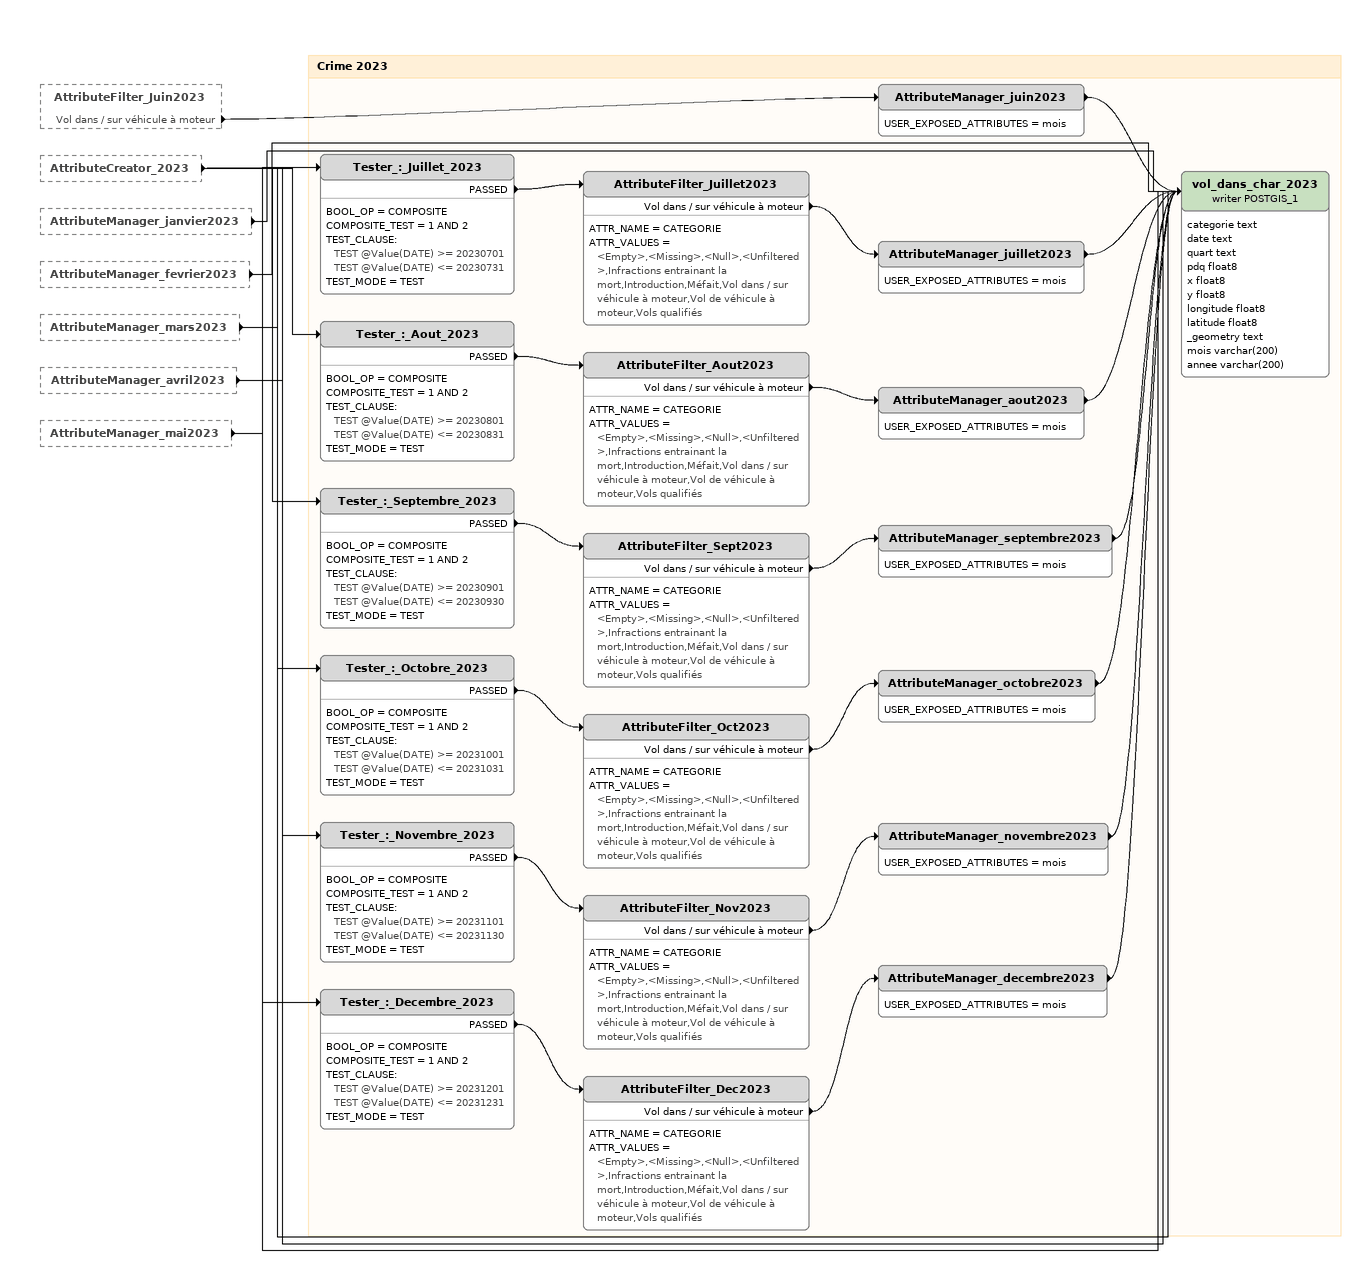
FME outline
AttributeFilter_Juin2023 [outside]
    Vol dans / sur véhicule à moteur -> AttributeManager_juin2023
AttributeCreator_2023 [outside]
    -> Tester_:_Juillet_2023
    -> Tester_:_Aout_2023
    -> Tester_:_Septembre_2023
    -> Tester_:_Octobre_2023
    -> Tester_:_Novembre_2023
    -> Tester_:_Decembre_2023
AttributeManager_janvier2023 [outside]
    -> vol_dans_char_2023 (writer POSTGIS_1)
AttributeManager_fevrier2023 [outside]
    -> vol_dans_char_2023 (writer POSTGIS_1)
AttributeManager_mars2023 [outside]
    -> vol_dans_char_2023 (writer POSTGIS_1)
AttributeManager_avril2023 [outside]
    -> vol_dans_char_2023 (writer POSTGIS_1)
AttributeManager_mai2023 [outside]
    -> vol_dans_char_2023 (writer POSTGIS_1)

Bookmark: Crime 2023
AttributeManager_juin2023
    USER_EXPOSED_ATTRIBUTES = mois
    -> vol_dans_char_2023 (writer POSTGIS_1)
Tester_:_Juillet_2023
    BOOL_OP = COMPOSITE
    COMPOSITE_TEST = 1 AND 2
    TEST_CLAUSE:
      TEST @Value(DATE) >= 20230701
      TEST @Value(DATE) <= 20230731
    TEST_MODE = TEST
    PASSED -> AttributeFilter_Juillet2023
AttributeFilter_Juillet2023
    ATTR_NAME = CATEGORIE
    ATTR_VALUES = <Empty>,<Missing>,<Null>,<Unfiltered>,Infractions entrainant la mort,Introduction,Méfait,Vol dans / sur véhicule à moteur,Vol de véhicule à moteur,Vols qualifiés
    Vol dans / sur véhicule à moteur -> AttributeManager_juillet2023
AttributeManager_juillet2023
    USER_EXPOSED_ATTRIBUTES = mois
    -> vol_dans_char_2023 (writer POSTGIS_1)
Tester_:_Aout_2023
    BOOL_OP = COMPOSITE
    COMPOSITE_TEST = 1 AND 2
    TEST_CLAUSE:
      TEST @Value(DATE) >= 20230801
      TEST @Value(DATE) <= 20230831
    TEST_MODE = TEST
    PASSED -> AttributeFilter_Aout2023
AttributeFilter_Aout2023
    ATTR_NAME = CATEGORIE
    ATTR_VALUES = <Empty>,<Missing>,<Null>,<Unfiltered>,Infractions entrainant la mort,Introduction,Méfait,Vol dans / sur véhicule à moteur,Vol de véhicule à moteur,Vols qualifiés
    Vol dans / sur véhicule à moteur -> AttributeManager_aout2023
AttributeManager_aout2023
    USER_EXPOSED_ATTRIBUTES = mois
    -> vol_dans_char_2023 (writer POSTGIS_1)
Tester_:_Septembre_2023
    BOOL_OP = COMPOSITE
    COMPOSITE_TEST = 1 AND 2
    TEST_CLAUSE:
      TEST @Value(DATE) >= 20230901
      TEST @Value(DATE) <= 20230930
    TEST_MODE = TEST
    PASSED -> AttributeFilter_Sept2023
AttributeFilter_Sept2023
    ATTR_NAME = CATEGORIE
    ATTR_VALUES = <Empty>,<Missing>,<Null>,<Unfiltered>,Infractions entrainant la mort,Introduction,Méfait,Vol dans / sur véhicule à moteur,Vol de véhicule à moteur,Vols qualifiés
    Vol dans / sur véhicule à moteur -> AttributeManager_septembre2023
AttributeManager_septembre2023
    USER_EXPOSED_ATTRIBUTES = mois
    -> vol_dans_char_2023 (writer POSTGIS_1)
Tester_:_Octobre_2023
    BOOL_OP = COMPOSITE
    COMPOSITE_TEST = 1 AND 2
    TEST_CLAUSE:
      TEST @Value(DATE) >= 20231001
      TEST @Value(DATE) <= 20231031
    TEST_MODE = TEST
    PASSED -> AttributeFilter_Oct2023
AttributeFilter_Oct2023
    ATTR_NAME = CATEGORIE
    ATTR_VALUES = <Empty>,<Missing>,<Null>,<Unfiltered>,Infractions entrainant la mort,Introduction,Méfait,Vol dans / sur véhicule à moteur,Vol de véhicule à moteur,Vols qualifiés
    Vol dans / sur véhicule à moteur -> AttributeManager_octobre2023
AttributeManager_octobre2023
    USER_EXPOSED_ATTRIBUTES = mois
    -> vol_dans_char_2023 (writer POSTGIS_1)
Tester_:_Novembre_2023
    BOOL_OP = COMPOSITE
    COMPOSITE_TEST = 1 AND 2
    TEST_CLAUSE:
      TEST @Value(DATE) >= 20231101
      TEST @Value(DATE) <= 20231130
    TEST_MODE = TEST
    PASSED -> AttributeFilter_Nov2023
AttributeFilter_Nov2023
    ATTR_NAME = CATEGORIE
    ATTR_VALUES = <Empty>,<Missing>,<Null>,<Unfiltered>,Infractions entrainant la mort,Introduction,Méfait,Vol dans / sur véhicule à moteur,Vol de véhicule à moteur,Vols qualifiés
    Vol dans / sur véhicule à moteur -> AttributeManager_novembre2023
AttributeManager_novembre2023
    USER_EXPOSED_ATTRIBUTES = mois
    -> vol_dans_char_2023 (writer POSTGIS_1)
Tester_:_Decembre_2023
    BOOL_OP = COMPOSITE
    COMPOSITE_TEST = 1 AND 2
    TEST_CLAUSE:
      TEST @Value(DATE) >= 20231201
      TEST @Value(DATE) <= 20231231
    TEST_MODE = TEST
    PASSED -> AttributeFilter_Dec2023
AttributeFilter_Dec2023
    ATTR_NAME = CATEGORIE
    ATTR_VALUES = <Empty>,<Missing>,<Null>,<Unfiltered>,Infractions entrainant la mort,Introduction,Méfait,Vol dans / sur véhicule à moteur,Vol de véhicule à moteur,Vols qualifiés
    Vol dans / sur véhicule à moteur -> AttributeManager_decembre2023
AttributeManager_decembre2023
    USER_EXPOSED_ATTRIBUTES = mois
    -> vol_dans_char_2023 (writer POSTGIS_1)
vol_dans_char_2023 (writer POSTGIS_1)
    attributes: categorie text, date text, quart text, pdq float8, x float8, y float8, longitude float8, latitude float8, _geometry text, mois varchar(200), annee varchar(200)
